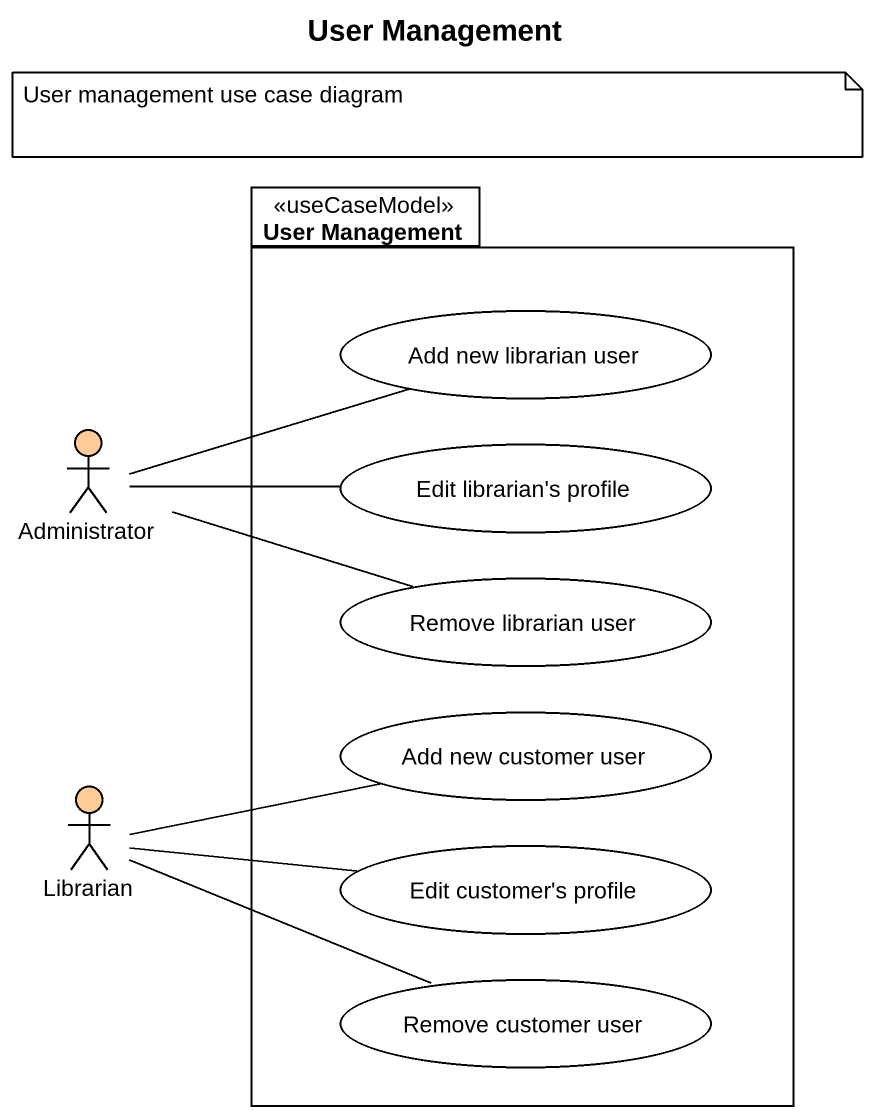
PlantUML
@startuml
title User Management
package "User Management" as User_Management <<useCaseModel>> {
  usecase "Add new librarian user" as Add_new_librarian_user
  usecase "Edit librarian's profile" as Edit_librarian_s_profile
  usecase "Remove librarian user" as Remove_librarian_user
  usecase "Add new customer user" as Add_new_customer_user
  usecase "Edit customer's profile" as Edit_customer_s_profile
  usecase "Remove customer user" as Remove_customer_user
}
actor Administrator #FFCC99
actor Librarian #FFCC99
Administrator -right- Add_new_librarian_user
Administrator -right- Edit_librarian_s_profile
Administrator -right- Remove_librarian_user
Add_new_customer_user -left- Librarian
Librarian -right- Edit_customer_s_profile
Remove_customer_user -left- Librarian
note as N1
  User management use case diagram
end note
@enduml
